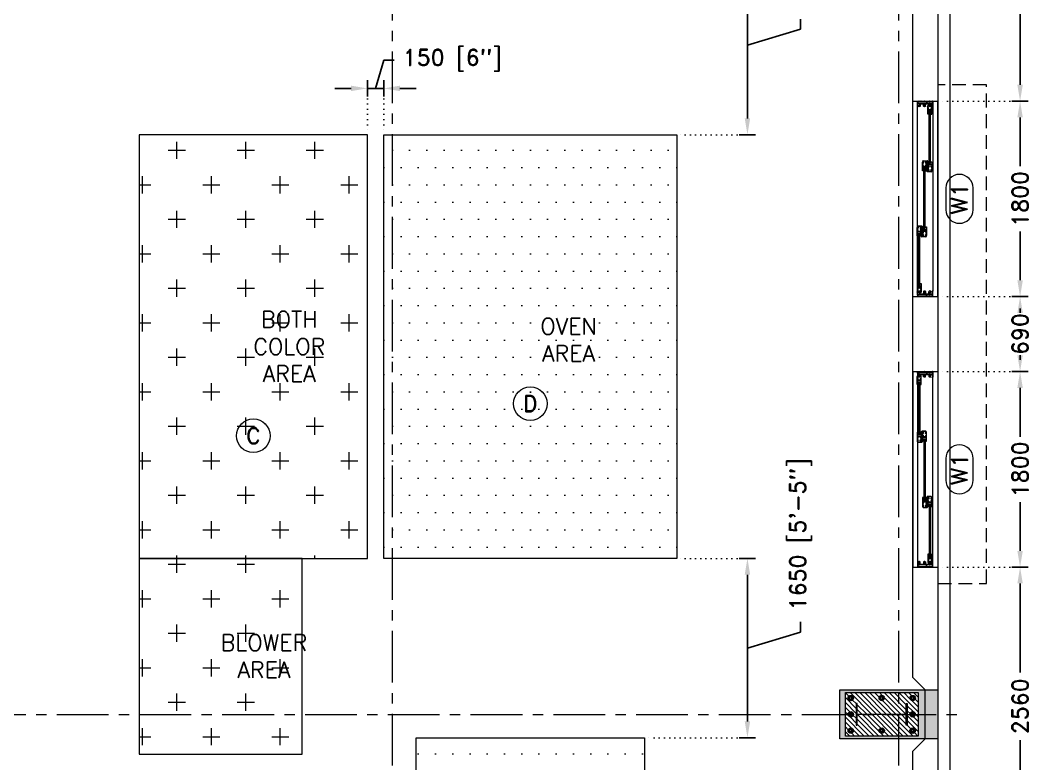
# Model space of a CAD drawing. Header units: millimetres. Extents: x 5227 to 261376, y 53707 to 123566.
# Drawn here: x 79918 to 89221, y 97859 to 104703 of the extents above; entities that cross this region are included whole.
import ezdxf

# ---------------------------------------------------------------- set-up
doc = ezdxf.new("R2010")
doc.units = ezdxf.units.MM
doc.set_wipeout_variables(frame=1)
doc.header["$PDMODE"] = 35
doc.header["$PDSIZE"] = -10
for name, pattern in [('CENTERX2', [101.6, 63.5, -12.7, 12.7, -12.7]), ('DOT', [6.35, 0, -6.35]), ('HIDDEN', [9.525, 6.35, -3.175])]:
    doc.linetypes.add(name, pattern=pattern)
doc.layers.get('0').update_dxf_attribs({"lineweight": 0})
doc.layers.get('Defpoints').update_dxf_attribs({"lineweight": 0})
for name, color, linetype, lineweight in [('PV_ALUMINIUM', 7, 'Continuous', 0), ('PV_COLUMN_LINE', 4, 'Continuous', 0), ('PV_DIMENTION_MAIN_ROMAND', 7, 'Continuous', 0), ('PV_DIMENTION_SECOND_ROMANS', 7, 'Continuous', 0), ('PV_DOTED LINE', 252, 'DOT', 0), ('PV_EXTRA_LINE', 252, 'Continuous', 0), ('PV_GLASS', 4, 'Continuous', 0), ('PV_MASONRY', 10, 'Continuous', 0), ('PV_SLAB_LINE', 30, 'Continuous', 0), ('PV_STEEL_I SECTION', 5, 'Continuous', 0), ('PV_STEEL_PLATE', 4, 'Continuous', 0), ('PV_TEXT_ROMAND', 1, 'Continuous', 0), ('PV_TEXT_ROMANS', 7, 'Continuous', 0)]:
    doc.layers.add(name, color=color, linetype=linetype, lineweight=lineweight)
doc.layers.add('PV_GRID_LINE', color=252, linetype='CENTERX2', lineweight=0, transparency=0.5)
doc.layers.add('PV_HATCH', color=252, linetype='Continuous', lineweight=0, transparency=0.5)
doc.styles.add('PV_ROMAND', font='romand.shx')
doc.styles.add('PV_ROMANS', font='romans.shx')
doc.dimstyles.new('PV_1-75_MM', dxfattribs={"dimscale": 75, "dimtxt": 2, "dimasz": 2, "dimexe": 1, "dimexo": 0.625, "dimtad": 0, "dimdec": 0, "dimdsep": 46, "dimtxsty": 'PV_ROMAND', "dimcen": 2.5, "dimadec": 0, "dimazin": 0, "dimtfac": 1, "dimtdec": 0, "dimtmove": 1, "dimatfit": 2, "dimfxl": 1, "dimfxlon": 1, "dimarcsym": 0})
doc.dimstyles.new('PV_1-75_MM_FOOT', dxfattribs={"dimscale": 75, "dimtxt": 2, "dimasz": 2, "dimexe": 1, "dimexo": 0.625, "dimtad": 0, "dimdec": 0, "dimdsep": 46, "dimtxsty": 'PV_ROMAND', "dimcen": 2.5, "dimadec": 0, "dimazin": 0, "dimtfac": 1, "dimtdec": 0, "dimtmove": 1, "dimatfit": 2, "dimfxl": 1, "dimfxlon": 1, "dimarcsym": 0})

# ---------------------------------------------------------------- blocks, each defined once
blk = doc.blocks.new('*U754')
at = {"layer": 'PV_EXTRA_LINE', "linetype": 'CENTERX2', "ltscale": 10}
blk.add_line((0, -300), (0, -33709), dxfattribs=at)
at = {"layer": 'PV_TEXT_ROMANS', "color": 7, "style": 'PV_ROMANS'}
blk.add_attdef('1', (-101, 132), '', height=200, dxfattribs=at)
blk = doc.blocks.new('*U313')
at = {"layer": 'PV_EXTRA_LINE', "linetype": 'CENTERX2', "ltscale": 10}
blk.add_line((0, -300), (0, -33709), dxfattribs=at)
at = {"layer": 'PV_TEXT_ROMANS', "color": 7, "style": 'PV_ROMANS'}
blk.add_attdef('1', (-101, 132), '', height=200, dxfattribs=at)
blk = doc.blocks.new('*U324')
at = {"layer": 'PV_EXTRA_LINE', "linetype": 'CENTERX2', "ltscale": 10}
blk.add_line((0, -300), (0, -47023), dxfattribs=at)
at = {"layer": 'PV_TEXT_ROMANS', "color": 7, "style": 'PV_ROMANS'}
blk.add_attdef('1', (-80, 132), '', height=200, dxfattribs=at)
blk = doc.blocks.new('*D798')
at = {"layer": 'Defpoints', "color": 0, "transparency": 16777216}
for p in [(88363.6, 103958.5), (88363.6, 102158.5), (89122.2, 102158.5)]:
    blk.add_point(p, dxfattribs=at)
at = {"layer": 'PV_DIMENTION_SECOND_ROMANS', "color": 0, "lineweight": -2, "transparency": 16777216}
for p, q in [((89047.2, 103958.5), (89197.2, 103958.5)), ((89122.2, 103808.5), (89122.2, 103359)), ((89122.2, 102308.5), (89122.2, 102758.1)), ((89047.2, 102158.5), (89197.2, 102158.5))]:
    blk.add_line(p, q, dxfattribs=at)
at = {"layer": 'PV_DIMENTION_SECOND_ROMANS', "color": 0, "transparency": 16777216}
for points in [[(89147.2, 103808.5), (89097.2, 103808.5), (89122.2, 103958.5)], [(89097.2, 102308.5), (89147.2, 102308.5), (89122.2, 102158.5)]]:
    blk.add_solid(points, dxfattribs=at)
at = {"layer": 'PV_DIMENTION_SECOND_ROMANS', "color": 0, "transparency": 16777216, "insert": (89122.2, 103058.5), "char_height": 150, "attachment_point": 5, "rotation": 90, "style": 'PV_ROMAND'}
blk.add_mtext('1800', dxfattribs=at)
blk = doc.blocks.new('*D799')
at = {"layer": 'Defpoints', "color": 0, "transparency": 16777216}
for p in [(88363.6, 101468.5), (88363.6, 99668.5), (89122.2, 99668.5)]:
    blk.add_point(p, dxfattribs=at)
at = {"layer": 'PV_DIMENTION_SECOND_ROMANS', "color": 0, "lineweight": -2, "transparency": 16777216}
for p, q in [((89047.2, 101468.5), (89197.2, 101468.5)), ((89122.2, 101318.5), (89122.2, 100869)), ((89122.2, 99818.5), (89122.2, 100268.1)), ((89047.2, 99668.5), (89197.2, 99668.5))]:
    blk.add_line(p, q, dxfattribs=at)
at = {"layer": 'PV_DIMENTION_SECOND_ROMANS', "color": 0, "transparency": 16777216}
for points in [[(89147.2, 101318.5), (89097.2, 101318.5), (89122.2, 101468.5)], [(89097.2, 99818.5), (89147.2, 99818.5), (89122.2, 99668.5)]]:
    blk.add_solid(points, dxfattribs=at)
at = {"layer": 'PV_DIMENTION_SECOND_ROMANS', "color": 0, "transparency": 16777216, "insert": (89122.2, 100568.5), "char_height": 150, "attachment_point": 5, "rotation": 90, "style": 'PV_ROMAND'}
blk.add_mtext('1800', dxfattribs=at)
blk = doc.blocks.new('*D806')
at = {"layer": 'Defpoints', "color": 0, "transparency": 16777216}
for p in [(85663.6, 105298.5), (85663.6, 103648.5), (86612.3, 103648.5)]:
    blk.add_point(p, dxfattribs=at)
at = {"layer": 'PV_DIMENTION_SECOND_ROMANS', "color": 0, "lineweight": -2, "transparency": 16777216}
for p, q in [((86537.3, 105298.5), (86687.3, 105298.5)), ((86612.3, 105148.5), (86612.3, 103798.5)), ((87100.5, 104713.7), (87100.5, 104620)), ((87100.5, 104620), (86612.3, 104473.5)), ((86537.3, 103648.5), (86687.3, 103648.5))]:
    blk.add_line(p, q, dxfattribs=at)
at = {"layer": 'PV_DIMENTION_SECOND_ROMANS', "color": 0, "transparency": 16777216}
for points in [[(86637.3, 105148.5), (86587.3, 105148.5), (86612.3, 105298.5)], [(86587.3, 103798.5), (86637.3, 103798.5), (86612.3, 103648.5)]]:
    blk.add_solid(points, dxfattribs=at)
at = {"layer": 'PV_DIMENTION_SECOND_ROMANS', "color": 0, "transparency": 16777216, "insert": (87100.5, 105521.3), "char_height": 150, "attachment_point": 5, "rotation": 90, "style": 'PV_ROMAND'}
blk.add_mtext('1650 [5\'-5"]', dxfattribs=at)
blk = doc.blocks.new('*D807')
at = {"layer": 'Defpoints', "color": 0, "transparency": 16777216}
for p in [(85663.6, 99748.5), (86612.3, 99748.5), (85663.6, 98098.5)]:
    blk.add_point(p, dxfattribs=at)
at = {"layer": 'PV_DIMENTION_SECOND_ROMANS', "color": 0, "lineweight": -2, "transparency": 16777216}
for p, q in [((86537.3, 99748.5), (86687.3, 99748.5)), ((86612.3, 98248.5), (86612.3, 99598.5)), ((87100.5, 99163.7), (87100.5, 99070)), ((87100.5, 99070), (86612.3, 98923.5)), ((86537.3, 98098.5), (86687.3, 98098.5))]:
    blk.add_line(p, q, dxfattribs=at)
at = {"layer": 'PV_DIMENTION_SECOND_ROMANS', "color": 0, "transparency": 16777216}
for points in [[(86637.3, 99598.5), (86587.3, 99598.5), (86612.3, 99748.5)], [(86587.3, 98248.5), (86637.3, 98248.5), (86612.3, 98098.5)]]:
    blk.add_solid(points, dxfattribs=at)
at = {"layer": 'PV_DIMENTION_SECOND_ROMANS', "color": 0, "transparency": 16777216, "insert": (87100.5, 99971.3), "char_height": 150, "attachment_point": 5, "rotation": 90, "style": 'PV_ROMAND'}
blk.add_mtext('1650 [5\'-5"]', dxfattribs=at)
blk = doc.blocks.new('*D809')
at = {"layer": 'Defpoints', "color": 0, "transparency": 16777216}
for p in [(83113.6, 104075.2), (83113.6, 103648.5), (83263.6, 103648.5)]:
    blk.add_point(p, dxfattribs=at)
at = {"layer": 'PV_DIMENTION_MAIN_ROMAND', "color": 0, "lineweight": -2, "transparency": 16777216}
for p, q in [((83266.5, 104334.8), (83188.6, 104075.2)), ((83360.2, 104334.8), (83266.5, 104334.8)), ((83113.6, 104000.2), (83113.6, 104150.2)), ((83263.6, 104000.2), (83263.6, 104150.2)), ((82963.6, 104075.2), (82813.6, 104075.2)), ((83263.6, 104075.2), (83113.6, 104075.2)), ((83413.6, 104075.2), (83563.6, 104075.2))]:
    blk.add_line(p, q, dxfattribs=at)
at = {"layer": 'PV_DIMENTION_MAIN_ROMAND', "color": 0, "transparency": 16777216}
for points in [[(82963.6, 104050.2), (82963.6, 104100.2), (83113.6, 104075.2)], [(83413.6, 104100.2), (83413.6, 104050.2), (83263.6, 104075.2)]]:
    blk.add_solid(points, dxfattribs=at)
at = {"layer": 'PV_DIMENTION_MAIN_ROMAND', "color": 0, "transparency": 16777216, "insert": (83896.4, 104334.8), "char_height": 150, "attachment_point": 5, "style": 'PV_ROMAND'}
blk.add_mtext('150 [6"]', dxfattribs=at)
blk = doc.blocks.new('*D811')
at = {"layer": 'Defpoints', "color": 0, "transparency": 16777216}
for p in [(88363.6, 106518.5), (89122.2, 106518.5), (88363.6, 103958.5)]:
    blk.add_point(p, dxfattribs=at)
at = {"layer": 'PV_DIMENTION_MAIN_ROMAND', "color": 0, "lineweight": -2, "transparency": 16777216}
for p, q in [((89047.2, 106518.5), (89197.2, 106518.5)), ((89122.2, 106368.5), (89122.2, 105549.7)), ((89122.2, 104108.5), (89122.2, 104927.4)), ((89047.2, 103958.5), (89197.2, 103958.5))]:
    blk.add_line(p, q, dxfattribs=at)
at = {"layer": 'PV_DIMENTION_MAIN_ROMAND', "color": 0, "transparency": 16777216}
for points in [[(89147.2, 106368.5), (89097.2, 106368.5), (89122.2, 106518.5)], [(89097.2, 104108.5), (89147.2, 104108.5), (89122.2, 103958.5)]]:
    blk.add_solid(points, dxfattribs=at)
at = {"layer": 'PV_DIMENTION_MAIN_ROMAND', "color": 0, "transparency": 16777216, "insert": (89122.2, 105238.5), "char_height": 150, "attachment_point": 5, "rotation": 90, "style": 'PV_ROMAND'}
blk.add_mtext('2560', dxfattribs=at)
blk = doc.blocks.new('*D812')
at = {"layer": 'Defpoints', "color": 0, "transparency": 16777216}
for p in [(88363.6, 102158.5), (88363.6, 101468.5), (89122.2, 101468.5)]:
    blk.add_point(p, dxfattribs=at)
at = {"layer": 'PV_DIMENTION_MAIN_ROMAND', "color": 0, "lineweight": -2, "transparency": 16777216}
for p, q in [((89047.2, 102158.5), (89197.2, 102158.5)), ((89122.2, 102008.5), (89122.2, 102049.7)), ((89122.2, 101618.5), (89122.2, 101577.4)), ((89047.2, 101468.5), (89197.2, 101468.5))]:
    blk.add_line(p, q, dxfattribs=at)
at = {"layer": 'PV_DIMENTION_MAIN_ROMAND', "color": 0, "transparency": 16777216}
for points in [[(89147.2, 102008.5), (89097.2, 102008.5), (89122.2, 102158.5)], [(89097.2, 101618.5), (89147.2, 101618.5), (89122.2, 101468.5)]]:
    blk.add_solid(points, dxfattribs=at)
at = {"layer": 'PV_DIMENTION_MAIN_ROMAND', "color": 0, "transparency": 16777216, "insert": (89122.2, 101813.5), "char_height": 150, "attachment_point": 5, "rotation": 90, "style": 'PV_ROMAND'}
blk.add_mtext('690', dxfattribs=at)
blk = doc.blocks.new('*D813')
at = {"layer": 'Defpoints', "color": 0, "transparency": 16777216}
for p in [(88363.6, 99668.5), (89122.2, 99668.5), (88363.6, 97108.5)]:
    blk.add_point(p, dxfattribs=at)
at = {"layer": 'PV_DIMENTION_MAIN_ROMAND', "color": 0, "lineweight": -2, "transparency": 16777216}
for p, q in [((89047.2, 99668.5), (89197.2, 99668.5)), ((89122.2, 99518.5), (89122.2, 98699.7)), ((89122.2, 97258.5), (89122.2, 98077.4)), ((89047.2, 97108.5), (89197.2, 97108.5))]:
    blk.add_line(p, q, dxfattribs=at)
at = {"layer": 'PV_DIMENTION_MAIN_ROMAND', "color": 0, "transparency": 16777216}
for points in [[(89147.2, 99518.5), (89097.2, 99518.5), (89122.2, 99668.5)], [(89097.2, 97258.5), (89147.2, 97258.5), (89122.2, 97108.5)]]:
    blk.add_solid(points, dxfattribs=at)
at = {"layer": 'PV_DIMENTION_MAIN_ROMAND', "color": 0, "transparency": 16777216, "insert": (89122.2, 98388.5), "char_height": 150, "attachment_point": 5, "rotation": 90, "style": 'PV_ROMAND'}
blk.add_mtext('2560', dxfattribs=at)
blk = doc.blocks.new('G$C8B689587')
at = {"color": 0}
blk.add_lwpolyline([(-18, -10.4), (0, -20.8), (18, -10.4), (18, 10.4), (0, 20.8), (-18, 10.4)], close=True, dxfattribs=at)
for radius in [25, 12]:
    blk.add_circle((0, 0), radius, dxfattribs=at)
at = {"color": 8}
blk.add_circle((0, 0), 18, dxfattribs=at)
blk.add_arc((0, 0), 10.7, 260.61275, 197.73224, dxfattribs=at)
blk = doc.blocks.new('TYP. BASE PLATE2')
at = {"layer": 'PV_HATCH'}
h = blk.add_hatch(dxfattribs=at)
h.set_pattern_fill('ANSI31', color=252, scale=10)
h.paths.add_polyline_path([(21464.3, 21026.1), (21464.3, 20356.1), (21864.3, 20356.1), (21864.3, 21026.1)])
h.paths.add_polyline_path([(21839.3, 20976.1, 1), (21789.3, 20976.1, 1)], flags=16)
h.paths.add_polyline_path([(21689.3, 20976.1, 1), (21639.3, 20976.1, 1)], flags=16)
h.paths.add_polyline_path([(21539.3, 20976.1, 1), (21489.3, 20976.1, 1)], flags=16)
h.paths.add_polyline_path([(21539.3, 20691.1, 1), (21489.3, 20691.1, 1)], flags=16)
h.paths.add_polyline_path([(21839.3, 20691.1, 1), (21789.3, 20691.1, 1)], flags=16)
h.paths.add_polyline_path([(21839.3, 20406.1, 1), (21789.3, 20406.1, 1)], flags=16)
h.paths.add_polyline_path([(21689.3, 20406.1, 1), (21639.3, 20406.1, 1)], flags=16)
h.paths.add_polyline_path([(21539.3, 20406.1, 1), (21489.3, 20406.1, 1)], flags=16)
h.paths.add_polyline_path([(21564.3, 20916.1), (21564.3, 20926.1), (21764.3, 20926.1), (21764.3, 20916.1), (21666.8, 20916.1), (21666.8, 20466.1), (21764.3, 20466.1), (21764.3, 20456.1), (21564.3, 20456.1), (21564.3, 20466.1), (21661.8, 20466.1), (21661.8, 20916.1)], flags=16)
h.paths.add_polyline_path([(21805.3, 20960.6), (21796.3, 20965.8), (21796.3, 20976.1), (21796.3, 20986.5), (21805.3, 20991.7), (21814.3, 20996.9), (21823.3, 20991.7), (21832.3, 20986.5), (21832.3, 20976.1), (21832.3, 20965.8), (21823.3, 20960.6), (21814.3, 20955.4)], flags=0)
h.paths.add_polyline_path([(21655.3, 20960.6), (21646.3, 20965.8), (21646.3, 20976.1), (21646.3, 20986.5), (21655.3, 20991.7), (21664.3, 20996.9), (21673.3, 20991.7), (21682.3, 20986.5), (21682.3, 20976.1), (21682.3, 20965.8), (21673.3, 20960.6), (21664.3, 20955.4)], flags=0)
h.paths.add_polyline_path([(21505.3, 20960.6), (21496.3, 20965.8), (21496.3, 20976.1), (21496.3, 20986.5), (21505.3, 20991.7), (21514.3, 20996.9), (21523.3, 20991.7), (21532.3, 20986.5), (21532.3, 20976.1), (21532.3, 20965.8), (21523.3, 20960.6), (21514.3, 20955.4)], flags=0)
h.paths.add_polyline_path([(21505.3, 20675.6), (21496.3, 20680.8), (21496.3, 20691.1), (21496.3, 20701.5), (21505.3, 20706.7), (21514.3, 20711.9), (21523.3, 20706.7), (21532.3, 20701.5), (21532.3, 20691.1), (21532.3, 20680.8), (21523.3, 20675.6), (21514.3, 20670.4)], flags=0)
h.paths.add_polyline_path([(21805.3, 20675.6), (21796.3, 20680.8), (21796.3, 20691.1), (21796.3, 20701.5), (21805.3, 20706.7), (21814.3, 20711.9), (21823.3, 20706.7), (21832.3, 20701.5), (21832.3, 20691.1), (21832.3, 20680.8), (21823.3, 20675.6), (21814.3, 20670.4)], flags=0)
h.paths.add_polyline_path([(21805.3, 20390.6), (21796.3, 20395.8), (21796.3, 20406.1), (21796.3, 20416.5), (21805.3, 20421.7), (21814.3, 20426.9), (21823.3, 20421.7), (21832.3, 20416.5), (21832.3, 20406.1), (21832.3, 20395.8), (21823.3, 20390.6), (21814.3, 20385.4)], flags=0)
h.paths.add_polyline_path([(21655.3, 20390.6), (21646.3, 20395.8), (21646.3, 20406.1), (21646.3, 20416.5), (21655.3, 20421.7), (21664.3, 20426.9), (21673.3, 20421.7), (21682.3, 20416.5), (21682.3, 20406.1), (21682.3, 20395.8), (21673.3, 20390.6), (21664.3, 20385.4)], flags=0)
h.paths.add_polyline_path([(21505.3, 20390.6), (21496.3, 20395.8), (21496.3, 20406.1), (21496.3, 20416.5), (21505.3, 20421.7), (21514.3, 20426.9), (21523.3, 20421.7), (21532.3, 20416.5), (21532.3, 20406.1), (21532.3, 20395.8), (21523.3, 20390.6), (21514.3, 20385.4)], flags=0)
at = {"layer": 'PV_STEEL_I SECTION'}
for points in [[(21564.3, 20926.1), (21764.3, 20926.1), (21764.3, 20916.1), (21564.3, 20916.1)], [(21661.8, 20916.1), (21666.8, 20916.1), (21666.8, 20466.1), (21661.8, 20466.1)], [(21564.3, 20456.1), (21764.3, 20456.1), (21764.3, 20466.1), (21564.3, 20466.1)]]:
    blk.add_lwpolyline(points, close=True, dxfattribs=at)
at = {"layer": 'PV_STEEL_PLATE'}
blk.add_lwpolyline([(21464.3, 21026.1), (21864.3, 21026.1), (21864.3, 20356.1), (21464.3, 20356.1)], close=True, dxfattribs=at)
for p in [(21514.3, 20976.1), (21664.3, 20976.1), (21814.3, 20976.1), (21514.3, 20691.1), (21814.3, 20691.1), (21514.3, 20406.1), (21664.3, 20406.1), (21814.3, 20406.1)]:
    blk.add_blockref('G$C8B689587', p)
blk = doc.blocks.new('195TH21M6M')
at = {"layer": 'PV_HATCH'}
h = blk.add_hatch(color=252, dxfattribs=at)
h.dxf.hatch_style = 1
h.paths.add_polyline_path([(21439.3, 21436.1), (21439.3, 20536.1), (21889.3, 20536.1), (21889.3, 21436.1)])
h.paths.add_polyline_path([(21864.3, 21256.1), (21864.3, 20586.1), (21464.3, 20586.1), (21464.3, 21256.1)], flags=16)
h.paths.add_polyline_path([(21539.3, 20636.1, 1), (21489.3, 20636.1, 1)], flags=0)
h.paths.add_polyline_path([(21505.3, 20620.6), (21496.3, 20625.8), (21496.3, 20636.1), (21496.3, 20646.5), (21505.3, 20651.7), (21514.3, 20656.9), (21523.3, 20651.7), (21532.3, 20646.5), (21532.3, 20636.1), (21532.3, 20625.8), (21523.3, 20620.6), (21514.3, 20615.4)], flags=0)
h.paths.add_polyline_path([(21689.3, 20636.1, 1), (21639.3, 20636.1, 1)], flags=0)
h.paths.add_polyline_path([(21655.3, 20620.6), (21646.3, 20625.8), (21646.3, 20636.1), (21646.3, 20646.5), (21655.3, 20651.7), (21664.3, 20656.9), (21673.3, 20651.7), (21682.3, 20646.5), (21682.3, 20636.1), (21682.3, 20625.8), (21673.3, 20620.6), (21664.3, 20615.4)], flags=0)
h.paths.add_polyline_path([(21839.3, 20636.1, 1), (21789.3, 20636.1, 1)], flags=0)
h.paths.add_polyline_path([(21805.3, 20620.6), (21796.3, 20625.8), (21796.3, 20636.1), (21796.3, 20646.5), (21805.3, 20651.7), (21814.3, 20656.9), (21823.3, 20651.7), (21832.3, 20646.5), (21832.3, 20636.1), (21832.3, 20625.8), (21823.3, 20620.6), (21814.3, 20615.4)], flags=0)
h.paths.add_polyline_path([(21839.3, 20921.1, 1), (21789.3, 20921.1, 1)], flags=0)
h.paths.add_polyline_path([(21805.3, 20905.6), (21796.3, 20910.8), (21796.3, 20921.1), (21796.3, 20931.5), (21805.3, 20936.7), (21814.3, 20941.9), (21823.3, 20936.7), (21832.3, 20931.5), (21832.3, 20921.1), (21832.3, 20910.8), (21823.3, 20905.6), (21814.3, 20900.4)], flags=0)
h.paths.add_polyline_path([(21539.3, 20921.1, 1), (21489.3, 20921.1, 1)], flags=0)
h.paths.add_polyline_path([(21505.3, 20905.6), (21496.3, 20910.8), (21496.3, 20921.1), (21496.3, 20931.5), (21505.3, 20936.7), (21514.3, 20941.9), (21523.3, 20936.7), (21532.3, 20931.5), (21532.3, 20921.1), (21532.3, 20910.8), (21523.3, 20905.6), (21514.3, 20900.4)], flags=0)
h.paths.add_polyline_path([(21539.3, 21206.1, 1), (21489.3, 21206.1, 1)], flags=0)
h.paths.add_polyline_path([(21505.3, 21190.6), (21496.3, 21195.8), (21496.3, 21206.1), (21496.3, 21216.5), (21505.3, 21221.7), (21514.3, 21226.9), (21523.3, 21221.7), (21532.3, 21216.5), (21532.3, 21206.1), (21532.3, 21195.8), (21523.3, 21190.6), (21514.3, 21185.4)], flags=0)
h.paths.add_polyline_path([(21689.3, 21206.1, 1), (21639.3, 21206.1, 1)], flags=0)
h.paths.add_polyline_path([(21655.3, 21190.6), (21646.3, 21195.8), (21646.3, 21206.1), (21646.3, 21216.5), (21655.3, 21221.7), (21664.3, 21226.9), (21673.3, 21221.7), (21682.3, 21216.5), (21682.3, 21206.1), (21682.3, 21195.8), (21673.3, 21190.6), (21664.3, 21185.4)], flags=0)
h.paths.add_polyline_path([(21839.3, 21206.1, 1), (21789.3, 21206.1, 1)], flags=0)
h.paths.add_polyline_path([(21805.3, 21190.6), (21796.3, 21195.8), (21796.3, 21206.1), (21796.3, 21216.5), (21805.3, 21221.7), (21814.3, 21226.9), (21823.3, 21221.7), (21832.3, 21216.5), (21832.3, 21206.1), (21832.3, 21195.8), (21823.3, 21190.6), (21814.3, 21185.4)], flags=0)
h.paths.add_polyline_path([(21661.8, 20696.1), (21661.8, 21146.1), (21564.3, 21146.1), (21564.3, 21156.1), (21764.3, 21156.1), (21764.3, 21146.1), (21666.8, 21146.1), (21666.8, 20696.1), (21764.3, 20696.1), (21764.3, 20686.1), (21564.3, 20686.1), (21564.3, 20696.1)], flags=0)
at = {"layer": 'PV_COLUMN_LINE'}
blk.add_lwpolyline([(21439.3, 21436.1), (21889.3, 21436.1), (21889.3, 20536.1), (21439.3, 20536.1)], close=True, dxfattribs=at)
at = {"layer": 'PV_DIMENTION_SECOND_ROMANS'}
blk.add_blockref('TYP. BASE PLATE2', (0, 230), dxfattribs=at)
blk = doc.blocks.new('OVEN AREA BLOCK')
at = {"layer": 'PV_HATCH'}
h = blk.add_hatch(dxfattribs=at)
h.set_pattern_fill('DOTS', color=252, scale=100)
h.paths.add_polyline_path([(70814.5, 103848.5), (70814.5, 99948.5), (73514.5, 99948.5), (73514.5, 103848.5)])
h.paths.add_polyline_path([(71899, 102197.7), (72502.6, 102197.7), (72502.6, 101972.7), (71899, 101972.7)], flags=24)
h.paths.add_polyline_path([(71899, 101947.7), (72502.6, 101947.7), (72502.6, 101722.7), (71899, 101722.7)], flags=24)
at = {"layer": 'PV_EXTRA_LINE', "color": 20, "ltscale": 50}
blk.add_lwpolyline([(70814.5, 103848.5), (73514.5, 103848.5), (73514.5, 99948.5), (70814.5, 99948.5)], close=True, dxfattribs=at)
at = {"layer": 'PV_TEXT_ROMANS', "insert": (72204.8, 102160.2), "char_height": 150, "attachment_point": 1, "style": 'PV_ROMANS'}
blk.add_mtext('\\pxr0.05385,qc;OVEN \\PAREA\\P ', dxfattribs=at)
blk = doc.blocks.new('TROLLEY FOR POWDER AREA BLOCK')
at = {"layer": 'PV_HATCH'}
h = blk.add_hatch(dxfattribs=at)
h.set_pattern_fill('DOTS', color=252, scale=100)
h.paths.add_polyline_path([(83279.7, 107793.7), (83279.7, 104193.7), (85379.7, 104193.7), (85379.7, 107793.7)])
at = {"layer": 'PV_EXTRA_LINE', "color": 3, "ltscale": 50}
blk.add_lwpolyline([(83279.7, 107793.7), (85379.7, 107793.7), (85379.7, 104193.7), (83279.7, 104193.7)], close=True, dxfattribs=at)
at = {"layer": 'PV_TEXT_ROMANS', "insert": (84329.7, 106443.7), "char_height": 150, "attachment_point": 1, "style": 'PV_ROMANS'}
blk.add_mtext('\\pxr0.05385,qc;TROLLEY \\PFOR \\PPOWDER\\PAREA ', dxfattribs=at)
blk = doc.blocks.new('SECTION NO. 23118')
at = {"layer": 'PV_ALUMINIUM', "color": 250}
for p, q in [((435.3, 140.6), (435.3, 130.2)), ((437.1, 140.7), (437.1, 134.3)), ((437.1, 134.3), (517.6, 134.3)), ((437.1, 132.5), (445.5, 132.5)), ((437.1, 132.5), (437.1, 130.2)), ((437.1, 130.2), (438, 130.2)), ((437.1, 128.4), (438, 128.4)), ((438, 128.4), (438, 127.8)), ((439.9, 128.8), (439.9, 128.7)), ((439.9, 128.4), (439.9, 127.8)), ((441.8, 174.6), (441.8, 168.8)), ((443.6, 150.5), (453.1, 150.5)), ((443.7, 174.6), (443.7, 168.8)), ((443.7, 148.6), (453.1, 148.6)), ((445.5, 132.5), (445.5, 127)), ((445.5, 127), (447.7, 127)), ((447.4, 132.5), (467.2, 132.5)), ((447.4, 132.5), (447.4, 128.8)), ((447.4, 128.8), (447.7, 128.8)), ((456.4, 162.2), (447.7, 163.7)), ((456.4, 164), (448.1, 165.5)), ((453.1, 150.5), (453.1, 151.3)), ((456.4, 153.2), (455, 153.2)), ((455, 150.5), (455, 150.9)), ((455, 150.9), (455, 150.9)), ((455, 150.9), (468.2, 150.9)), ((456.4, 164), (456.4, 174.6)), ((456.4, 153.2), (456.4, 162.2)), ((458.3, 153.2), (458.3, 174.6)), ((458.3, 153.2), (460, 153.2)), ((460, 153.2), (490.9, 153.2)), ((467.2, 128.8), (466.8, 128.8)), ((466.8, 127), (470.3, 127)), ((467.2, 132.5), (467.2, 128.8)), ((468.2, 150.9), (468.2, 150.4)), ((469.1, 132.5), (496.7, 132.5)), ((469.1, 132.5), (469.1, 128.8)), ((469.1, 128.8), (470.3, 128.8)), ((470.1, 150.9), (473.6, 150.9)), ((470.1, 150.9), (470.1, 150.4)), ((473.6, 150.9), (473.6, 148.2)), ((475.4, 150.9), (517.6, 150.9)), ((475.4, 150.9), (475.4, 148.2)), ((490.9, 174.6), (490.9, 153.2)), ((492.8, 173.8), (492.8, 153.2)), ((492.8, 153.2), (505.5, 153.2)), ((492.8, 153.2), (492.8, 153.2)), ((496.7, 128.8), (495.4, 128.8)), ((498.9, 127), (495.4, 127)), ((496.7, 132.5), (496.7, 128.8)), ((498.5, 132.5), (517.7, 132.5)), ((498.5, 132.5), (498.5, 128.8)), ((498.5, 128.8), (498.9, 128.8)), ((505.5, 173.8), (505.5, 153.2)), ((507.4, 174.6), (507.4, 153.2)), ((507.4, 153.2), (540.3, 153.2)), ((517.7, 128.8), (517.3, 128.8)), ((517.3, 127), (520.8, 127)), ((517.6, 134.3), (517.6, 150.9)), ((517.7, 132.5), (517.7, 128.8)), ((519.4, 150.9), (542.9, 150.9)), ((519.4, 134.3), (519.4, 150.9)), ((519.4, 134.3), (573.4, 134.3)), ((519.5, 132.5), (547, 132.5)), ((519.5, 132.5), (519.5, 128.8)), ((519.5, 128.8), (520.8, 128.8)), ((540.3, 153.2), (540.3, 174.6)), ((542.1, 164), (542.1, 174.6)), ((542.1, 164), (550.5, 165.5)), ((542.1, 162.2), (550.8, 163.7)), ((542.1, 153.2), (542.1, 162.2)), ((542.1, 153.2), (569.6, 153.2)), ((542.9, 150.9), (542.9, 148.2)), ((544.8, 150.9), (548.3, 150.9)), ((544.8, 150.9), (544.8, 148.2)), ((547, 128.8), (546.1, 128.8)), ((546.1, 127), (550.1, 127)), ((547, 132.5), (547, 128.8)), ((548.3, 150.9), (548.3, 150.4)), ((548.8, 132.5), (573.4, 132.5)), ((548.8, 132.5), (548.8, 128.8)), ((548.8, 128.8), (550.1, 128.8)), ((550.1, 150.9), (566, 150.9)), ((550.1, 150.9), (550.1, 150.4)), ((554.9, 174.6), (554.9, 168.8)), ((556.7, 174.6), (556.7, 168.8)), ((566, 150.9), (566, 150.4)), ((567.9, 150.9), (567.9, 150.4)), ((570.3, 128.5), (569, 128.5)), ((569, 128.5), (569, 127.9)), ((569.6, 162.1), (569.6, 162.1)), ((569.7, 180), (573.4, 180)), ((569.7, 180), (569.7, 178.1)), ((572.2, 127), (569.9, 127)), ((570.3, 128.5), (570.3, 129.1)), ((571.2, 177.5), (571.9, 178.1)), ((573.4, 130), (571.2, 130)), ((573.4, 162.1), (571.4, 162.1)), ((573.4, 160.2), (571.4, 160.2)), ((573.4, 128.1), (572.2, 128.1)), ((572.2, 128.1), (572.2, 127)), ((573.4, 162.1), (573.4, 177.4)), ((573.4, 156.1), (573.4, 160.2)), ((573.4, 134.3), (573.4, 153.4)), ((573.4, 132.5), (573.4, 130)), ((575.3, 130), (575.3, 178.1))]:
    blk.add_line(p, q, dxfattribs=at)
for centre, radius, start, end in [((444.8, 141), 9.51, 97.31364, 182.52936), ((437.1, 130.2), 1.85, 180, 270), ((444.8, 141), 7.66, 98.15064, 182.81842), ((438, 128.4), 1.85, 0, 90), ((439, 127.8), 0.925, 180, 0), ((443.7, 174.6), 1.85, 136.01132, 180), ((443.7, 168.8), 1.85, 180, 206.093), ((449, 171.4), 7.82, 206.093, 260.48698), ((449.8, 168.6), 10.4, 88.60217, 136.01132), ((449.8, 168.6), 8.57, 88.60217, 136.01132), ((449, 171.4), 5.97, 206.093, 260.52805), ((447.7, 127.9), 0.925, 270, 90), ((450.3, 168.6), 10.4, 43.98868, 91.39783), ((450.3, 168.6), 8.57, 43.98868, 91.39783), ((455, 151.3), 1.85, 90, 180), ((453.1, 150.5), 1.85, 270, 0), ((456.4, 174.6), 1.85, 0, 43.98868), ((466.8, 127.9), 0.925, 90, 270), ((469.1, 150.4), 0.925, 180, 0), ((470.3, 127.9), 0.925, 270, 90), ((474.5, 148.2), 0.925, 180, 0), ((492.8, 174.6), 1.85, 136.01132, 180), ((498.9, 168.6), 10.4, 88.60217, 136.01132), ((494.6, 173.8), 1.85, 129.96102, 180), ((498.9, 168.6), 8.57, 88.60217, 129.96102), ((495.4, 127.9), 0.925, 90, 270), ((498.9, 127.9), 0.925, 270, 90), ((499.4, 168.6), 10.4, 43.98868, 91.39783), ((499.4, 168.6), 8.57, 50.03898, 91.39783), ((503.7, 173.8), 1.85, 0, 50.03898), ((505.5, 174.6), 1.85, 0, 43.98868), ((517.3, 127.9), 0.925, 90, 270), ((520.8, 127.9), 0.925, 270, 90), ((542.1, 174.6), 1.85, 136.01132, 180), ((548.3, 168.6), 10.4, 88.60217, 136.01132), ((548.3, 168.6), 8.57, 88.60217, 136.01132), ((543.9, 148.2), 0.925, 180, 0), ((546.1, 127.9), 0.925, 90, 270), ((549.2, 150.4), 0.925, 180, 0), ((548.7, 168.6), 10.4, 43.98868, 91.39783), ((548.7, 168.6), 8.57, 43.98868, 91.39783), ((550.1, 127.9), 0.925, 270, 90), ((549.5, 171.4), 5.97, 279.47195, 333.907), ((549.5, 171.4), 7.82, 279.51302, 333.907), ((554.9, 174.6), 1.85, 0, 43.98868), ((554.9, 168.8), 1.85, 333.907, 0), ((566.9, 150.4), 0.925, 180, 0), ((566.7, 160.8), 10, 276.45192, 311.96265), ((569.9, 127.9), 0.925, 180, 270), ((570.5, 162.1), 0.925, 0, 180), ((571.4, 162.1), 1.85, 180, 270), ((566.7, 160.8), 8.15, 290.83819, 325.12107), ((570.6, 178.1), 0.925, 180, 315), ((571.2, 129.1), 0.925, 90, 180), ((572.5, 177.4), 0.925, 0, 135), ((573.4, 178.1), 1.85, 0, 90), ((573.4, 130), 1.85, 270, 0)]:
    blk.add_arc(centre, radius, start, end, dxfattribs=at)
blk = doc.blocks.new('SECTION NO. 23121')
at = {"layer": 'PV_ALUMINIUM', "color": 250}
for p, q in [((651.5, 141.4), (651.5, 139.1)), ((651.6, 141.9), (652.8, 144.9)), ((653, 141.4), (654.2, 144.4)), ((653, 141.4), (653, 139.1)), ((653, 139.1), (654.2, 139.1)), ((653, 137.6), (654.2, 137.6)), ((655.6, 146.8), (691.4, 146.8)), ((655.6, 145.3), (682.2, 145.3)), ((655.7, 136.1), (655.7, 134.4)), ((655.7, 129.8), (655.7, 126.5)), ((657.2, 136.1), (657.2, 133.9)), ((657.2, 136.1), (657.2, 135.6)), ((657.2, 130.3), (657.2, 126.5)), ((678, 136.1), (678, 133.9)), ((678, 136.1), (678, 135.6)), ((678, 130.3), (678, 126.5)), ((679.5, 136.1), (679.5, 134.4)), ((679.5, 129.8), (679.5, 126.5)), ((682.2, 139.1), (681, 139.1)), ((682.2, 137.6), (681, 137.6)), ((682.2, 145.3), (682.2, 139.1)), ((683.7, 145.3), (691.4, 145.3)), ((683.7, 145.3), (683.7, 139.1)), ((687, 114.9), (687, 111.8)), ((687, 111.8), (687, 111.8)), ((687, 111.8), (689.2, 111.8)), ((688.5, 116.4), (691, 116.4)), ((688.5, 114.9), (693.9, 114.9)), ((688.5, 114.9), (688.5, 113)), ((688.5, 113), (688.5, 113)), ((688.5, 113), (689.2, 113)), ((691.8, 135.7), (691.8, 117.2)), ((695, 139.2), (692.8, 144.4)), ((695, 137.2), (693.3, 137.2)), ((695, 135.7), (693.3, 135.7)), ((693.3, 135.7), (693.3, 128.4)), ((693.3, 128.4), (693.3, 128.4)), ((693.3, 128.4), (695, 128.4)), ((693.3, 126.9), (695, 126.9)), ((693.3, 126.9), (693.3, 117.2)), ((693.9, 113), (693.3, 113)), ((695, 111.8), (693.3, 111.8)), ((693.9, 114.9), (693.9, 113)), ((694, 116.4), (696.5, 116.4)), ((696.5, 139.5), (694.2, 144.9)), ((695, 139.2), (695, 137.2)), ((695, 135.3), (695, 135.7)), ((695, 128.4), (695, 129.2)), ((695, 111.8), (695, 94.6)), ((696.5, 113.8), (695.2, 113.8)), ((696.5, 139.5), (696.5, 135.3)), ((696.5, 128.4), (696.5, 129.2)), ((696.5, 116.4), (696.5, 116.4)), ((696.5, 116.4), (696.5, 114.9)), ((696.5, 113.8), (696.5, 94.6))]:
    blk.add_line(p, q, dxfattribs=at)
for centre, radius, start, end in [((653, 141.4), 1.5, 160, 180), ((653, 139.1), 1.5, 180, 270), ((655.6, 143.8), 3, 90, 160), ((655.6, 143.8), 1.5, 90, 160), ((654.2, 136.1), 3, 0, 90), ((654.2, 136.1), 1.5, 0, 90), ((658.8, 132.1), 3.88, 142.88231, 217.11769), ((656.5, 126.5), 0.75, 180, 0), ((658.8, 132.1), 2.38, 132.02814, 227.97186), ((681, 136.1), 3, 90, 180), ((676.4, 132.1), 2.38, 312.02814, 47.97186), ((678.7, 126.5), 0.75, 180, 0), ((681, 136.1), 1.5, 90, 180), ((676.4, 132.1), 3.88, 322.88231, 37.11769), ((682.2, 139.1), 1.5, 270, 0), ((688.5, 114.9), 1.5, 90, 180), ((689.2, 112.4), 0.58, 270, 90), ((691, 117.2), 0.75, 270, 0), ((691.4, 143.8), 3, 20, 90), ((691.4, 143.8), 1.5, 20, 90), ((693.3, 135.7), 1.5, 90, 180), ((693.3, 112.4), 0.58, 90, 270), ((694, 117.2), 0.75, 180, 270), ((695.7, 135.3), 0.75, 180, 0), ((695.7, 129.2), 0.75, 0, 180), ((695, 128.4), 1.5, 270, 0), ((695.7, 94.6), 0.75, 180, 0), ((696.3, 113.8), 1.16, 82.63846, 177.99961)]:
    blk.add_arc(centre, radius, start, end, dxfattribs=at)
blk = doc.blocks.new('SECTION NO. 23126')
at = {"layer": 'PV_ALUMINIUM', "color": 250}
for p, q in [((802.7, 131.2), (802.7, 141.3)), ((802.7, 141.3), (877.9, 141.3)), ((804.3, 131.2), (802.7, 131.2)), ((802.7, 114.5), (802.7, 104.3)), ((804.3, 114.5), (802.7, 114.5)), ((802.7, 104.3), (877.9, 104.3)), ((804.3, 131.2), (804.3, 139.7)), ((804.3, 139.7), (824.6, 139.7)), ((804.3, 114.5), (804.3, 105.9)), ((804.3, 105.9), (824.6, 105.9)), ((824.6, 139.7), (824.6, 139.7)), ((824.6, 139.7), (824.6, 105.9)), ((824.6, 105.9), (824.6, 105.9)), ((826.2, 139.7), (826.2, 105.9)), ((826.2, 139.7), (835.5, 139.7)), ((826.2, 105.9), (835.5, 105.9)), ((835.5, 139.7), (835.5, 137.2)), ((835.5, 137.2), (837.1, 137.2)), ((835.5, 105.9), (835.5, 108.5)), ((835.5, 108.5), (837.1, 108.5)), ((837.1, 139.7), (837.1, 137.2)), ((837.1, 139.7), (844.9, 139.7)), ((837.1, 105.9), (837.1, 108.5)), ((837.1, 105.9), (844.9, 105.9)), ((844.9, 134.3), (840.9, 134.3)), ((840.9, 134.3), (840.9, 111.4)), ((844.9, 111.4), (840.9, 111.4)), ((845.5, 132.7), (842.5, 132.7)), ((842.5, 113), (842.5, 132.7)), ((845.5, 113), (842.5, 113)), ((842.5, 113), (842.5, 113)), ((844.9, 139.7), (844.9, 134.3)), ((844.9, 105.9), (844.9, 111.4)), ((845.5, 132.7), (845.5, 130.1)), ((847.1, 130.1), (845.5, 130.1)), ((845.5, 113), (845.5, 115.6)), ((847.1, 115.6), (845.5, 115.6)), ((847.1, 139.4), (847.1, 130.1)), ((847.1, 139.4), (849.8, 139.4)), ((847.1, 106.3), (847.1, 115.6)), ((847.1, 106.3), (849.8, 106.3)), ((849.8, 139.4), (849.8, 139.6)), ((849.8, 139.6), (855.1, 139.6)), ((849.8, 139.4), (849.8, 139.4)), ((849.8, 106.3), (849.8, 106.3)), ((849.8, 106.3), (849.8, 106)), ((849.8, 106), (855.1, 106)), ((855.1, 136.6), (854.7, 136.6)), ((854.7, 135), (857.1, 135)), ((854.7, 110.7), (857.1, 110.7)), ((855.1, 109.1), (854.7, 109.1)), ((855.1, 139.6), (855.1, 136.6)), ((855.1, 106), (855.1, 109.1)), ((856.7, 138.7), (857.9, 139.6)), ((856.7, 138.7), (856.7, 136.6)), ((856.7, 136.6), (857.1, 136.6)), ((856.7, 107), (856.7, 109.1)), ((856.7, 109.1), (857.1, 109.1)), ((856.7, 107), (857.9, 106.1)), ((857.9, 139.6), (862.9, 139.6)), ((857.9, 106.1), (862.9, 106.1)), ((865.7, 139.7), (870.4, 139.7)), ((865.7, 106), (870.4, 106)), ((870.4, 139.7), (872.2, 137.9)), ((870.4, 106), (872.2, 107.8)), ((872.2, 136.3), (871.8, 136.3)), ((871.8, 134.7), (875, 134.7)), ((871.8, 111), (875, 111)), ((872.2, 109.4), (871.8, 109.4)), ((872.2, 137.9), (872.2, 136.3)), ((872.2, 107.8), (872.2, 109.4)), ((874, 137.3), (874, 136.3)), ((874, 137.3), (876.6, 137.3)), ((874, 136.3), (875, 136.3)), ((874, 108.3), (874, 109.4)), ((874, 109.4), (875, 109.4)), ((874, 108.3), (876.6, 108.3)), ((876.6, 137.3), (876.6, 139.1)), ((876.6, 139.1), (879.1, 139.1)), ((876.6, 108.3), (876.6, 106.6)), ((876.6, 106.6), (879.1, 106.6)), ((879.1, 139.1), (879.1, 138.1)), ((879.1, 106.6), (879.1, 107.6)), ((879.9, 137.3), (881.6, 137.3)), ((879.9, 108.4), (881.6, 108.4)), ((881.6, 136.1), (880.5, 136.1)), ((883.6, 134.5), (880.5, 134.5)), ((883.6, 111.2), (880.5, 111.2)), ((881.6, 109.6), (880.5, 109.6)), ((881.6, 137.3), (881.6, 136.1)), ((881.6, 108.4), (881.6, 109.6))]:
    blk.add_line(p, q, dxfattribs=at)
for centre, radius, start, end in [((854.7, 135.8), 0.8, 90, 270), ((854.7, 109.9), 0.8, 90, 270), ((857.1, 135.8), 0.8, 270, 90), ((857.1, 109.9), 0.8, 270, 90), ((864.3, 140.4), 1.6, 210.50083, 331.55329), ((864.3, 105.2), 1.6, 28.44671, 149.49917), ((871.8, 135.5), 0.8, 90, 270), ((871.8, 110.2), 0.8, 90, 270), ((875, 135.5), 0.8, 270, 90), ((875, 110.2), 0.8, 270, 90), ((876.1, 128.8), 12.7, 47.07607, 81.73807), ((876.1, 116.9), 12.7, 278.26193, 312.92393), ((879.9, 138.1), 0.8, 180, 270), ((879.9, 107.6), 0.8, 90, 180), ((880.5, 135.3), 0.8, 90, 270), ((880.5, 110.4), 0.8, 90, 270), ((882.9, 136.7), 2.31, 287.56577, 35.8595), ((882.9, 109), 2.31, 324.1405, 72.43423)]:
    blk.add_arc(centre, radius, start, end, dxfattribs=at)
blk = doc.blocks.new('G$C9F92B0BD')
blk.add_wipeout([(-900, 230), (-900, 0), (900, 0), (900, 230)]).dxf.layer = 'PV_DIMENTION_SECOND_ROMANS'
at = {"layer": 'PV_EXTRA_LINE', "color": 254}
for p, q in [((-848.8, 185), (848.8, 185)), ((885.5, 45), (-900, 45))]:
    blk.add_line(p, q, dxfattribs=at)
at = {"layer": 'PV_GLASS', "color": 112, "true_color": 0x00b359}
for p, q in [((-327.5, 163.8), (-799.1, 163.8)), ((-799.1, 163.8), (-799.1, 151.8)), ((-327.5, 157.8), (-799.1, 157.8)), ((-327.5, 151.8), (-799.1, 151.8)), ((-327.5, 163.8), (-327.5, 151.8)), ((272.5, 114.5), (-277.7, 114.5)), ((-277.7, 114.5), (-277.7, 102.5)), ((272.5, 108.5), (-277.7, 108.5)), ((272.5, 102.5), (-277.7, 102.5)), ((272.5, 114.5), (272.5, 102.5)), ((793.9, 65.1), (322.3, 65.1)), ((322.3, 65.1), (322.3, 53.1)), ((793.9, 59.1), (322.3, 59.1)), ((793.9, 53.1), (322.3, 53.1)), ((793.9, 65.1), (793.9, 53.1))]:
    blk.add_line(p, q, dxfattribs=at)
at = {"layer": 'PV_MASONRY', "color": 252}
for p, q in [((900, 230), (-900, 230)), ((900, 0), (-900, 0))]:
    blk.add_line(p, q, dxfattribs=at)
at = {"layer": 'PV_MASONRY'}
for p, q in [((-900, 0), (-900, 230)), ((900, 0), (900, 230))]:
    blk.add_line(p, q, dxfattribs=at)
at = {"layer": 'PV_ALUMINIUM', "color": 6, "xscale": -1}
for name, p, rotation in [('SECTION NO. 23118', (-1027, -390.3), 270), ('SECTION NO. 23126', (-1143.9, 281.1), 180), ('SECTION NO. 23126', (-543.9, 231.7), 180), ('SECTION NO. 23126', (-22.5, 182.4), 180)]:
    blk.add_blockref(name, p, dxfattribs=dict(at, rotation=rotation))
for p in [(22.5, 35.4), (543.9, -13.9), (1143.9, -63.3)]:
    blk.add_blockref('SECTION NO. 23126', p, dxfattribs=at)
at = {"layer": 'PV_ALUMINIUM', "color": 6}
for name, p, rotation in [('SECTION NO. 23121', (-203.6, -558.7), 90.00000000000011), ('SECTION NO. 23121', (-396.4, 825.9), 270.0000000000002), ('SECTION NO. 23121', (203.6, 776.5), 270.0000000000002), ('SECTION NO. 23118', (1027, -390.3), 90.00000000000001), ('SECTION NO. 23121', (396.4, -608), 90.00000000000011)]:
    blk.add_blockref(name, p, dxfattribs=dict(at, rotation=rotation))
blk = doc.blocks.new('G$C70CA4CAF')
at = {"layer": 'PV_DIMENTION_SECOND_ROMANS'}
blk.add_blockref('G$C9F92B0BD', (-1245, 0), dxfattribs=at)
at = {"layer": 'PV_DIMENTION_SECOND_ROMANS', "xscale": -1}
blk.add_blockref('G$C9F92B0BD', (1245, 0), dxfattribs=at)
at = {"layer": 'PV_SLAB_LINE', "color": 252, "linetype": 'HIDDEN', "ltscale": 20}
blk.add_lwpolyline([(2295, 230), (2295, 680), (-2295, 680), (-2295, 230)], dxfattribs=at)
blk = doc.blocks.new('OUTER PLOT LINE')
at = {"color": 5}
blk.add_lwpolyline([(15164.2, 22387.3), (47530.3, 21281.1), (47530.3, -610.4), (14314.9, -610.4), (15164.2, 22387.3)], dxfattribs=at)
blk = doc.blocks.new('BOTH COLOUR AREA BLOCK')
at = {"layer": 'PV_HATCH'}
h = blk.add_hatch(dxfattribs=at)
h.set_pattern_fill('CROSS', color=254, scale=50)
h.paths.add_polyline_path([(57888.9, 97756.3), (57888.9, 93856.3), (59988.9, 93856.3), (59988.9, 97756.3)])
h.paths.add_polyline_path([(58636.6, 96168.8), (59233.1, 96168.8), (59233.1, 95943.8), (58636.6, 95943.8)], flags=24)
h.paths.add_polyline_path([(58550.9, 95918.8), (59318.8, 95918.8), (59318.8, 95693.8), (58550.9, 95693.8)], flags=24)
h.paths.add_polyline_path([(58633.1, 95668.8), (59236.6, 95668.8), (59236.6, 95443.8), (58633.1, 95443.8)], flags=24)
at = {"layer": 'PV_EXTRA_LINE', "color": 170, "ltscale": 50}
blk.add_lwpolyline([(59988.9, 97756.3), (57888.9, 97756.3), (57888.9, 93856.3), (59988.9, 93856.3)], close=True, dxfattribs=at)
at = {"layer": 'PV_TEXT_ROMANS', "insert": (58938.9, 96131.3), "char_height": 150, "attachment_point": 1, "style": 'PV_ROMANS'}
blk.add_mtext('\\pxr0.05385,qc;BOTH \\PCOLOR\\PAREA ', dxfattribs=at)
blk = doc.blocks.new('BLOWER AREA BLOCK')
at = {"layer": 'PV_HATCH'}
h = blk.add_hatch(dxfattribs=at)
h.set_pattern_fill('CROSS', color=254, scale=50)
h.paths.add_polyline_path([(61807.6, 101068.1), (61807.6, 99268.1), (63307.6, 99268.1), (63307.6, 101068.1)])
at = {"layer": 'PV_EXTRA_LINE', "color": 132, "ltscale": 50}
blk.add_lwpolyline([(63307.6, 101068.1), (61807.6, 101068.1), (61807.6, 99268.1), (63307.6, 99268.1)], close=True, dxfattribs=at)
at = {"layer": 'PV_TEXT_ROMANS', "insert": (62557.6, 100368.1), "char_height": 150, "attachment_point": 1, "style": 'PV_ROMANS'}
blk.add_mtext('\\pxr0.05385,qc;BLOWER\\PAREA ', dxfattribs=at)

msp = doc.modelspace()

# ---------------------------------------------------------------- linework, layer by layer
at = {"layer": 'PV_DOTED LINE', "ltscale": 7.5}
for p, q in [((83113.6, 104075.2), (83113.6, 103648.5)), ((83263.6, 104075.2), (83263.6, 103648.5)), ((89122.2, 103958.5), (88363.6, 103958.5)), ((86612.3, 103648.5), (85963.6, 103648.5)), ((89122.2, 102158.5), (88363.6, 102158.5)), ((89122.2, 101468.5), (88363.6, 101468.5)), ((86612.3, 99748.5), (85963.6, 99748.5)), ((89122.2, 99668.5), (88363.6, 99668.5)), ((86612.3, 98098.5), (85663.6, 98098.5))]:
    msp.add_line(p, q, dxfattribs=at)

# ---------------------------------------------------------------- block references
at = {"layer": 'PV_DIMENTION_SECOND_ROMANS'}
for name, p in [('BLOWER AREA BLOCK', (19206, -1319.6)), ('TROLLEY FOR POWDER AREA BLOCK', (283.9, -9695.2))]:
    msp.add_blockref(name, p, dxfattribs=at)
at = {"layer": 'PV_DIMENTION_SECOND_ROMANS', "rotation": 270}
msp.add_blockref('195TH21M6M', (66927.5, 119977.8), dxfattribs=at)
at = {"layer": 'PV_GRID_LINE', "linetype": 'ByBlock', "lineweight": 0, "xscale": 0.75, "yscale": 0.75, "zscale": 0.75}
for name, p in [('*U754', (83340.3, 116070.5)), ('*U313', (88003.6, 116070.5))]:
    msp.add_blockref(name, p, dxfattribs=at)
at = {"layer": 'PV_GRID_LINE', "linetype": 'ByBlock', "lineweight": 0, "xscale": -0.75, "yscale": 0.75, "zscale": 0.75, "rotation": 89.99999999951409}
msp.add_blockref('*U324', (53358.8, 98313.5), dxfattribs=at)

# ---------------------------------------------------------------- texts
at = {"layer": 'PV_TEXT_ROMAND', "color": 122, "linetype": 'Continuous', "true_color": 0x28c18d, "char_height": 150, "attachment_point": 5, "rotation": 90, "style": 'PV_ROMAND', "bg_fill": 3, "box_fill_scale": 1.2, "bg_fill_color": 1, "bg_fill_transparency": 0}
for insert in [(88564.1, 103058.5), (88564.1, 100568.5)]:
    msp.add_mtext('W1', dxfattribs=dict(at, insert=insert))
at = {"layer": 'PV_TEXT_ROMAND', "char_height": 150, "attachment_point": 5, "style": 'PV_ROMAND', "bg_fill": 3, "box_fill_scale": 1.2, "bg_fill_color": 1, "bg_fill_transparency": 0}
for s, insert in [('D', (84613.6, 101173.7)), ('C', (82063.6, 100877.6))]:
    msp.add_mtext(s, dxfattribs=dict(at, insert=insert))

# ---------------------------------------------------------------- dimensions: what is measured, and where the dimension line sits
at = {"layer": 'PV_DIMENTION_MAIN_ROMAND'}
for base, p1, p2, angle, dimstyle, picture, middle in [((89122.2, 106518.5), (88363.6, 103958.5), (88363.6, 106518.5), 90, 'PV_1-75_MM', '*D811', (89122.2, 105238.5)), ((83113.6, 104075.2), (83263.6, 103648.5), (83113.6, 103648.5), 180, 'PV_1-75_MM_FOOT', '*D809', (83407.1, 104334.8)), ((89122.2, 99668.5), (88363.6, 97108.5), (88363.6, 99668.5), 90, 'PV_1-75_MM', '*D813', (89122.2, 98388.5))]:
    dim = msp.add_linear_dim(base=base, p1=p1, p2=p2, angle=angle, dimstyle=dimstyle, dxfattribs=at)
    dim.commit()
    dim.dimension.update_dxf_attribs({"geometry": picture, "text_midpoint": middle})
dim = msp.add_linear_dim(base=(89122.2, 101468.5), p1=(88363.6, 102158.5), p2=(88363.6, 101468.5), angle=90, dimstyle='PV_1-75_MM', dxfattribs=at)
dim.commit()
dim.dimension.update_dxf_attribs({"geometry": '*D812', "text_midpoint": (89122.2, 101813.5), "dimtype": 160})
at = {"layer": 'PV_DIMENTION_SECOND_ROMANS'}
for base, p1, p2, picture, middle in [((86612.3, 103648.5), (85663.6, 105298.5), (85663.6, 103648.5), '*D806', (87100.5, 104760.6)), ((86612.3, 99748.5), (85663.6, 98098.5), (85663.6, 99748.5), '*D807', (87100.5, 99210.6))]:
    dim = msp.add_linear_dim(base=base, p1=p1, p2=p2, angle=90, dimstyle='PV_1-75_MM_FOOT', dxfattribs=at)
    dim.commit()
    dim.dimension.update_dxf_attribs({"geometry": picture, "text_midpoint": middle})

# ---------------------------------------------------------------- next in the draw order: linework, layer by layer
at = {"layer": 'PV_TEXT_ROMAND', "color": 122, "linetype": 'Continuous', "true_color": 0x28c18d}
for points in [[(88439.1, 103158.5), (88439.1, 102958.5, 0.414214), (88564.1, 102833.5), (88564.1, 102833.5, 0.414214), (88689.1, 102958.5), (88689.1, 103158.5, 0.414214), (88564.1, 103283.5), (88564.1, 103283.5, 0.414214)], [(88439.1, 100668.5), (88439.1, 100468.5, 0.414214), (88564.1, 100343.5), (88564.1, 100343.5, 0.414214), (88689.1, 100468.5), (88689.1, 100668.5, 0.414214), (88564.1, 100793.5), (88564.1, 100793.5, 0.414214)]]:
    msp.add_lwpolyline(points, format="xyb", close=True, dxfattribs=at)
at = {"layer": 'PV_TEXT_ROMAND'}
for centre in [(84613.6, 101173.7), (82063.6, 100877.6)]:
    msp.add_circle(centre, 154.7, dxfattribs=at)

# ---------------------------------------------------------------- next in the draw order: block references
at = {"layer": 'PV_DIMENTION_SECOND_ROMANS'}
for name, p in [('BOTH COLOUR AREA BLOCK', (23124.7, 5892.2)), ('OVEN AREA BLOCK', (12449.2, -200))]:
    msp.add_blockref(name, p, dxfattribs=at)

# ---------------------------------------------------------------- next in the draw order: dimensions: what is measured, and where the dimension line sits
for base, p1, p2, picture, middle in [((89122.2, 102158.5), (88363.6, 103958.5), (88363.6, 102158.5), '*D798', (89122.2, 103058.5)), ((89122.2, 99668.5), (88363.6, 101468.5), (88363.6, 99668.5), '*D799', (89122.2, 100568.5))]:
    dim = msp.add_linear_dim(base=base, p1=p1, p2=p2, angle=90, dimstyle='PV_1-75_MM', override={"dimtxsty": 'PV_ROMAND'}, dxfattribs=at)
    dim.commit()
    dim.dimension.update_dxf_attribs({"geometry": picture, "text_midpoint": middle})

# ---------------------------------------------------------------- next in the draw order: block references
at = {"layer": 'PV_DIMENTION_SECOND_ROMANS', "rotation": 270}
msp.add_blockref('G$C70CA4CAF', (88133.6, 101813.5), dxfattribs=at)

# ---------------------------------------------------------------- next in the draw order: linework, layer by layer
at = {"layer": 'PV_MASONRY'}
for points in [[(88363.6, 112688.5), (88363.6, 90938.5), (56063.6, 90938.5)], [(67290.3, 91168.5), (71873.6, 91168.5), (71988.6, 91053.5), (72438.6, 91053.5), (72553.6, 91168.5), (77736.9, 91168.5), (77851.9, 91053.5), (78301.9, 91053.5), (78416.9, 91168.5), (83000.3, 91168.5), (83115.3, 91053.5), (83565.3, 91053.5), (83680.3, 91168.5), (87648.6, 91168.5), (87763.6, 91053.5), (88248.6, 91053.5), (88248.6, 91838.5), (88133.6, 91953.5), (88133.6, 97973.5), (88248.6, 98088.5), (88248.6, 98538.5), (88133.6, 98653.5), (88133.6, 104973.5)]]:
    msp.add_lwpolyline(points, dxfattribs=at)

# ---------------------------------------------------------------- next in the draw order: block references
at = {"layer": 'PV_DIMENTION_SECOND_ROMANS'}
msp.add_blockref('OUTER PLOT LINE', (40945.5, 91548.9), dxfattribs=at)

doc.saveas('drawing.dxf')
